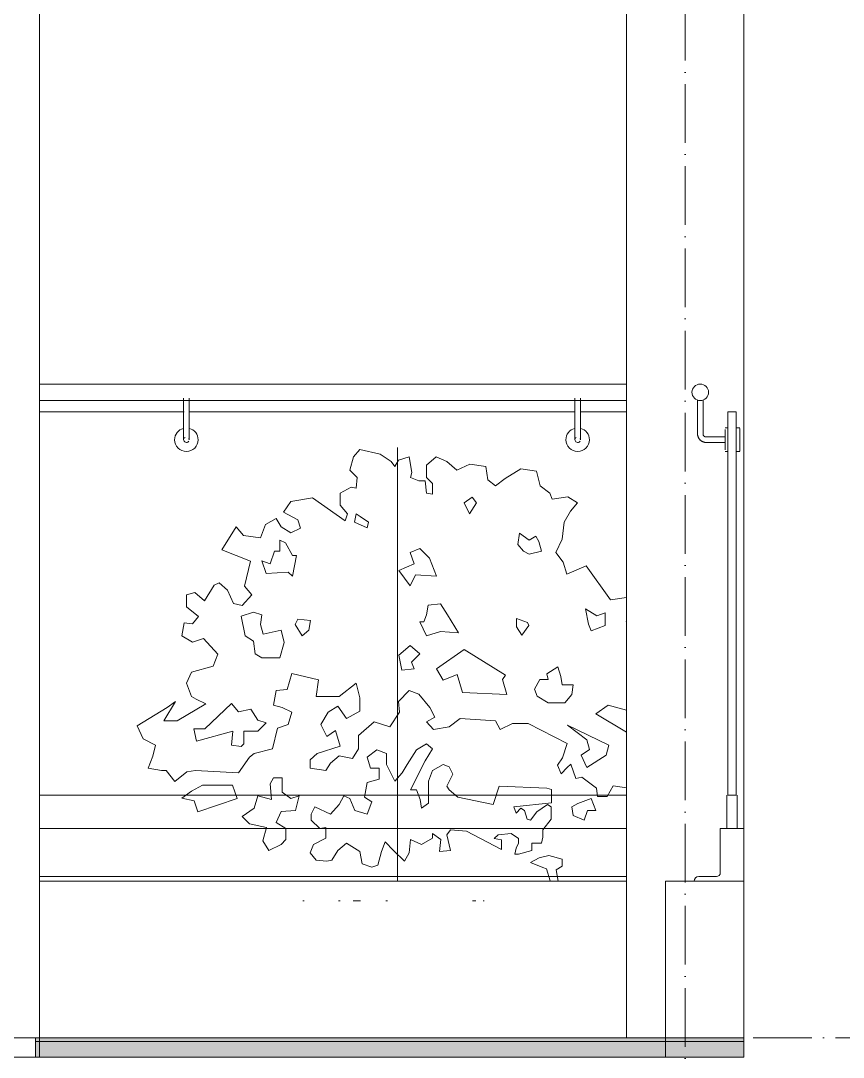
# Model space of a CAD drawing. Header units: millimetres. Extents: x -7075 to 54747, y -13937 to 93540.
# Drawn here: x 9752 to 11854, y 81250 to 83900 of the extents above; entities that cross this region are included whole.
import ezdxf

# ---------------------------------------------------------------- set-up
doc = ezdxf.new("R2010")
doc.units = ezdxf.units.MM
doc.linetypes.add('Grid Line', pattern=[4.2, 3, -0.6, 0, -0.6])
for name, color, linetype, lineweight in [('A-FLOR-HRAL', 41, 'Continuous', 5), ('A-FLOR-MCUT', 3, 'Continuous', 9), ('G-IMPT', 8, 'Continuous', 5), ('L-SITE', 91, 'Continuous', 5), ('NET CAT', 3, 'Continuous', 5), ('NET THAY 1', 41, 'Continuous', 5), ('NET THAY 2', 55, 'Continuous', 5), ('NET-CAT', 3, 'Continuous', 15), ('NET-THAY', 2, 'Continuous', 9), ('TRUC', 225, 'Continuous', 5)]:
    doc.layers.add(name, color=color, linetype=linetype, lineweight=lineweight)

# ---------------------------------------------------------------- blocks, each defined once
blk = doc.blocks.new('M_Concrete-Rectangular-Column - C10a-1200 x 300mm-1090645-A-A')
at = {"layer": 'NET CAT', "color": 4}
for p, q in [((11299.9, 85950), (11299.9, 81300)), ((11599.9, 85950), (11599.9, 81835))]:
    blk.add_line(p, q, dxfattribs=at)
blk = doc.blocks.new('ALC1807-ASCENT PLAZA-KET CAU 180524_rvt-1-A-A')
at = {"color": 4, "lineweight": 5}
blk.add_blockref('M_Concrete-Rectangular-Column - C10a-1200 x 300mm-1090645-A-A', (0, 0), dxfattribs=at)
blk = doc.blocks.new('Railing - Railing-1432252-A-A')
at = {"layer": 'NET THAY 1'}
for p, q in [((11299.9, 81835), (9799.9, 81835)), ((11299.9, 81712), (9799.9, 81712))]:
    blk.add_line(p, q, dxfattribs=at)
blk = doc.blocks.new('Top Rail Type - Top Rail_Internal_-1432255-A-A')
at = {"layer": 'NET THAY 1'}
for p, q in [((9799.9, 82900), (10169.2, 82900)), ((10181.3, 82900), (11169.2, 82900)), ((11181.3, 82900), (11299.9, 82900)), ((9799.9, 81920), (11299.9, 81920))]:
    blk.add_line(p, q, dxfattribs=at)
blk = doc.blocks.new('Handrail Type - Handrail_Internal_-1432266-A-A')
at = {"layer": 'NET THAY 1'}
for p, q in [((11299.9, 82971.2), (9799.9, 82971.2)), ((9799.9, 82928.8), (11299.9, 82928.8))]:
    blk.add_line(p, q, dxfattribs=at)
blk = doc.blocks.new('ALB-RAILING 32 - ALB-BALUSTER-V34-A-A')
at = {"layer": 'NET THAY 1'}
for p, q in [((11168.3, 82935.1), (11168.3, 82843.8)), ((11182.3, 82843.8), (11182.3, 82935.1))]:
    blk.add_line(p, q, dxfattribs=at)
at = {"layer": 'NET THAY 1', "flags": 128}
for points in [[(11168.3, 82843.8), (11168.3, 82843.2), (11168.3, 82842.6), (11168.3, 82842), (11168.3, 82841.4), (11168.3, 82840.8), (11168.3, 82840.2), (11168.3, 82839.7), (11168.3, 82839.1), (11168.3, 82838.5), (11168.3, 82838), (11168.3, 82837.4), (11168.3, 82836.9), (11168.3, 82836.3), (11168.3, 82835.8), (11168.3, 82835.3), (11168.3, 82834.8), (11168.3, 82834.4), (11168.3, 82833.9), (11168.3, 82833.5), (11168.3, 82833), (11168.3, 82832.6), (11168.3, 82832.2), (11168.3, 82831.9), (11168.3, 82831.5), (11168.3, 82831.2), (11168.3, 82830.9), (11168.3, 82830.6), (11168.3, 82830.3), (11168.3, 82830), (11168.3, 82829.8), (11168.3, 82829.6), (11168.3, 82829.4), (11168.3, 82829.3), (11168.3, 82829.1), (11168.3, 82829), (11168.3, 82828.9), (11168.3, 82828.9), (11168.3, 82828.8), (11168.3, 82828.8)], [(11182.3, 82828.8), (11182.3, 82828.8), (11182.3, 82828.8), (11182.3, 82828.9), (11182.3, 82829), (11182.3, 82829.1), (11182.3, 82829.2), (11182.3, 82829.4), (11182.3, 82829.6), (11182.3, 82829.8), (11182.3, 82830), (11182.3, 82830.2), (11182.3, 82830.5), (11182.3, 82830.8), (11182.3, 82831.1), (11182.3, 82831.4), (11182.3, 82831.8), (11182.3, 82832.1), (11182.3, 82832.5), (11182.3, 82832.9), (11182.3, 82833.3), (11182.3, 82833.8), (11182.3, 82834.2), (11182.3, 82834.7), (11182.3, 82835.2), (11182.3, 82835.7), (11182.3, 82836.2), (11182.3, 82836.7), (11182.3, 82837.3), (11182.3, 82837.8), (11182.3, 82838.4), (11182.3, 82838.9), (11182.3, 82839.5), (11182.3, 82840.1), (11182.3, 82840.7), (11182.3, 82841.3), (11182.3, 82841.8), (11182.3, 82842.4), (11182.3, 82843), (11182.3, 82843.6), (11182.3, 82843.8)]]:
    blk.add_lwpolyline(points, dxfattribs=at)
at = {"layer": 'NET THAY 1'}
for radius, start, end in [(30, 105, 180), (30, 0, 75), (30, 180, 0), (7, 120, 270), (7, 270, 330), (7, 15, 30)]:
    blk.add_arc((11175.3, 82828.8), radius, start, end, dxfattribs=at)
blk = doc.blocks.new('ALB-RAILING 32 - ALB-BALUSTER-V32-A-A')
at = {"layer": 'NET THAY 1'}
for p, q in [((31965.3, 88235), (31965.3, 88143.8)), ((31979.3, 88143.8), (31979.3, 88235))]:
    blk.add_line(p, q, dxfattribs=at)
at = {"layer": 'NET THAY 1', "flags": 128}
for points in [[(31965.3, 88143.8), (31965.3, 88143.2), (31965.3, 88142.6), (31965.3, 88142), (31965.3, 88141.4), (31965.3, 88140.8), (31965.3, 88140.2), (31965.3, 88139.7), (31965.3, 88139.1), (31965.3, 88138.5), (31965.3, 88138), (31965.3, 88137.4), (31965.3, 88136.9), (31965.3, 88136.3), (31965.3, 88135.8), (31965.3, 88135.3), (31965.3, 88134.8), (31965.3, 88134.4), (31965.3, 88133.9), (31965.3, 88133.5), (31965.3, 88133), (31965.3, 88132.6), (31965.3, 88132.2), (31965.3, 88131.9), (31965.3, 88131.5), (31965.3, 88131.2), (31965.3, 88130.9), (31965.3, 88130.6), (31965.3, 88130.3), (31965.3, 88130), (31965.3, 88129.8), (31965.3, 88129.6), (31965.3, 88129.4), (31965.3, 88129.3), (31965.3, 88129.1), (31965.3, 88129), (31965.3, 88128.9), (31965.3, 88128.9), (31965.3, 88128.8), (31965.3, 88128.8)], [(31979.3, 88128.8), (31979.3, 88128.8), (31979.3, 88128.8), (31979.3, 88128.9), (31979.3, 88129), (31979.3, 88129.1), (31979.3, 88129.2), (31979.3, 88129.4), (31979.3, 88129.6), (31979.3, 88129.8), (31979.3, 88130), (31979.3, 88130.2), (31979.3, 88130.5), (31979.3, 88130.8), (31979.3, 88131.1), (31979.3, 88131.4), (31979.3, 88131.8), (31979.3, 88132.1), (31979.3, 88132.5), (31979.3, 88132.9), (31979.3, 88133.3), (31979.3, 88133.8), (31979.3, 88134.2), (31979.3, 88134.7), (31979.3, 88135.2), (31979.3, 88135.7), (31979.3, 88136.2), (31979.3, 88136.7), (31979.3, 88137.3), (31979.3, 88137.8), (31979.3, 88138.4), (31979.3, 88138.9), (31979.3, 88139.5), (31979.3, 88140.1), (31979.3, 88140.7), (31979.3, 88141.3), (31979.3, 88141.8), (31979.3, 88142.4), (31979.3, 88143), (31979.3, 88143.6), (31979.3, 88143.8)]]:
    blk.add_lwpolyline(points, dxfattribs=at)
at = {"layer": 'NET THAY 1'}
for radius, start, end in [(30, 105, 180), (30, 0, 75), (30, 180, 0), (7, 120, 270), (7, 270, 330), (7, 15, 30)]:
    blk.add_arc((31972.3, 88128.8), radius, start, end, dxfattribs=at)
blk = doc.blocks.new('Railing - NBS_RailInfillPnl_Post-1648199-A-A')
at = {"layer": 'NET THAY 2'}
for p, q in [((21717.1, 81835), (21717.1, 81920)), ((21743.1, 81920), (21743.1, 81835))]:
    blk.add_line(p, q, dxfattribs=at)
blk = doc.blocks.new('Railing - Railing-1432324-A-A')
at = {"layer": 'A-FLOR-HRAL'}
for p, q in [((11580.7, 82900), (11559.2, 82900)), ((11559.2, 82900), (11559.2, 81920)), ((11580.7, 81920), (11580.7, 82900)), ((11559.2, 81920), (11580.7, 81920)), ((11599.9, 81835), (11539.9, 81835)), ((11539.9, 81835), (11539.9, 81722)), ((11599.9, 81700), (11599.9, 81835)), ((11472.9, 81700), (11599.9, 81700)), ((11529.9, 81712), (11484.9, 81712))]:
    blk.add_line(p, q, dxfattribs=at)
for centre, radius, start, end in [((11488.7, 82950), 21.2, 0, 180), ((11488.7, 82950), 21.2, 180, 0), ((11484.9, 81700), 12, 90, 180), ((11529.9, 81722), 10, 270, 0)]:
    blk.add_arc(centre, radius, start, end, dxfattribs=at)
at = {"extrusion": (0, 0, -1), "zscale": -1}
blk.add_blockref('Railing - NBS_RailInfillPnl_Post-1648199-A-A', (-33300, 0), dxfattribs=at)
blk = doc.blocks.new('ALB-RAILING 32 - ALB-BALUSTER-V33-A-A')
at = {"layer": 'NET THAY 1'}
for p, q in [((11481.7, 87830.2), (11481.7, 87743.8)), ((11495.7, 87743.8), (11495.7, 87830.2)), ((11559.2, 87758.8), (11552, 87758.8)), ((11552, 87728.8), (11552, 87754.8)), ((11589.9, 87758.8), (11580.7, 87758.8)), ((11589.9, 87757.8), (11589.9, 87728.8)), ((11552, 87735.8), (11503.7, 87735.8)), ((11503.7, 87721.8), (11552, 87721.8)), ((11552, 87702.8), (11552, 87728.8)), ((11589.9, 87728.8), (11589.9, 87699.8)), ((11552, 87698.8), (11559.2, 87698.8)), ((11580.7, 87698.8), (11589.9, 87698.8))]:
    blk.add_line(p, q, dxfattribs=at)
at = {"layer": 'NET THAY 1', "flags": 128}
for points in [[(11481.7, 87743.8), (11481.8, 87742.9), (11481.8, 87742), (11481.9, 87741.2), (11482, 87740.3), (11482.2, 87739.4), (11482.4, 87738.6), (11482.6, 87737.7), (11482.9, 87736.9), (11483.1, 87736), (11483.5, 87735.2), (11483.8, 87734.4), (11484.2, 87733.6), (11484.6, 87732.9), (11485.1, 87732.1), (11485.6, 87731.4), (11486.1, 87730.7), (11486.6, 87730), (11487.2, 87729.3), (11487.8, 87728.6), (11488.4, 87728), (11489.1, 87727.4), (11489.7, 87726.8), (11490.4, 87726.3), (11491.1, 87725.8), (11491.8, 87725.3), (11492.6, 87724.8), (11493.4, 87724.4), (11494.2, 87724), (11495, 87723.6), (11495.8, 87723.3), (11496.6, 87723), (11497.4, 87722.7), (11498.3, 87722.5), (11499.1, 87722.3), (11500, 87722.1), (11500.9, 87722), (11501.7, 87721.9), (11502.6, 87721.8), (11503.5, 87721.8), (11503.7, 87721.8)], [(11503.7, 87735.8), (11503.4, 87735.8), (11503.1, 87735.8), (11502.8, 87735.9), (11502.5, 87735.9), (11502.1, 87736), (11501.8, 87736), (11501.5, 87736.1), (11501.2, 87736.2), (11500.9, 87736.3), (11500.6, 87736.4), (11500.3, 87736.6), (11500, 87736.7), (11499.8, 87736.9), (11499.5, 87737), (11499.2, 87737.2), (11499, 87737.4), (11498.7, 87737.6), (11498.5, 87737.8), (11498.2, 87738), (11498, 87738.2), (11497.8, 87738.5), (11497.6, 87738.7), (11497.4, 87739), (11497.2, 87739.2), (11497, 87739.5), (11496.8, 87739.8), (11496.7, 87740), (11496.5, 87740.3), (11496.4, 87740.6), (11496.3, 87740.9), (11496.2, 87741.2), (11496.1, 87741.5), (11496, 87741.8), (11495.9, 87742.1), (11495.9, 87742.4), (11495.8, 87742.8), (11495.8, 87743.1), (11495.7, 87743.4), (11495.7, 87743.7), (11495.7, 87743.8)]]:
    blk.add_lwpolyline(points, dxfattribs=at)
blk = doc.blocks.new('CAY XANH 1 - new block_dwg_110_植栽_中_高木 - 落葉1_φ4000_H5500-1445069-IDEA-4th Storey - Detail-V51-A-A')
at = {"layer": 'G-IMPT'}
for p, q in [((10472.8, 81650), (10475.9, 81650)), ((10564, 81650), (10568.1, 81650)), ((10620.6, 81650), (10601.2, 81650)), ((10685.1, 81650), (10689, 81650)), ((10915.2, 81650), (10906.6, 81650)), ((10933.9, 81650), (10936.4, 81650))]:
    blk.add_line(p, q, dxfattribs=at)
blk = doc.blocks.new('CAY XANH 1 - new block_dwg-V52-A-A')
blk.add_blockref('CAY XANH 1 - new block_dwg_110_植栽_中_高木 - 落葉1_φ4000_H5500-1445069-IDEA-4th Storey - Detail-V51-A-A', (0, 0))
blk = doc.blocks.new('CAY XANH 1 - CAY XANH_dwg-V36-A-A')
at = {"layer": 'G-IMPT'}
for p, q in [((24392.4, 82537.6), (24392.4, 82569.5)), ((24392.4, 82275.1), (24392.4, 82314.1)), ((24392.4, 81952.4), (24392.4, 81967.7))]:
    blk.add_line(p, q, dxfattribs=at)
at = {"layer": 'G-IMPT', "flags": 128}
for points in [[(24392.4, 82728.5), (24392.4, 82737.4), (24392.4, 82750.1), (24392.4, 82790.3), (24392.4, 82781.3), (24392.4, 82765.5), (24392.4, 82778.1), (24392.4, 82796.6), (24392.4, 82809.3), (24392.4, 82790.3), (24392.4, 82756.5), (24392.4, 82737.4), (24392.4, 82710), (24392.4, 82712.6), (24392.4, 82697.3), (24392.4, 82666.1), (24392.4, 82644.5), (24392.4, 82626), (24392.4, 82685.1), (24392.4, 82675.6), (24392.4, 82648.2), (24392.4, 82629.1), (24392.4, 82607.5), (24392.4, 82595.3), (24392.4, 82610.7), (24392.4, 82632.3), (24392.4, 82617), (24392.4, 82582.7), (24392.4, 82589), (24392.4, 82610.7), (24392.4, 82551.5), (24392.4, 82523), (24392.4, 82458.5), (24392.4, 82436.8), (24392.4, 82408.8), (24392.4, 82414.6), (24392.4, 82449), (24392.4, 82467.5), (24392.4, 82461.7), (24392.4, 82421), (24392.4, 82442.6), (24392.4, 82436.8), (24392.4, 82405.7), (24392.4, 82380.8), (24392.4, 82362.3), (24392.4, 82365), (24392.4, 82331.2), (24392.4, 82315.3), (24392.4, 82324.8), (24392.4, 82284.7), (24392.4, 82253.5), (24392.4, 82238.2), (24392.4, 82210.2), (24392.4, 82175.8), (24392.4, 82169.5), (24392.4, 82157.4), (24392.4, 82113.8)], [(24392.4, 81919.4), (24392.4, 81947.4), (24392.4, 81941.1), (24392.4, 81944.2), (24392.4, 81984.4), (24392.4, 81990.7), (24392.4, 82006), (24392.4, 82021.9), (24392.4, 82037.2), (24392.4, 82071.5), (24392.4, 82074.7), (24392.4, 82132), (24392.4, 82153.6), (24392.4, 82135.2), (24392.4, 82166.3), (24392.4, 82219.2), (24392.4, 82247.2), (24392.4, 82262.5), (24392.4, 82300), (24392.4, 82315.3), (24392.4, 82327.5), (24392.4, 82368.1), (24392.4, 82393), (24392.4, 82430), (24392.4, 82424.1), (24392.4, 82511.3), (24392.4, 82489.1), (24392.4, 82520.3), (24392.4, 82545.1), (24392.4, 82579.5), (24392.4, 82622.8), (24392.4, 82650.8), (24392.4, 82672.5), (24392.4, 82687.8), (24392.4, 82682), (24392.4, 82697.3), (24392.4, 82715.8), (24392.4, 82753.3), (24392.4, 82759.6), (24392.4, 82734.8), (24392.4, 82715.8), (24392.4, 82731.6), (24392.4, 82765.5), (24392.4, 82771.8), (24392.4, 82756.5), (24392.4, 82778.1), (24392.4, 82790.3), (24392.4, 82768.6), (24392.4, 82737.4), (24392.4, 82722.1), (24392.4, 82694.1), (24392.4, 82697.3), (24392.4, 82728.5)], [(24392.4, 82569.5), (24392.4, 82576.6), (24392.4, 82548.2)], [(24392.4, 82548.2), (24392.4, 82516.3), (24392.4, 82523.4), (24392.4, 82491.5), (24392.4, 82495), (24392.4, 82484.4), (24392.4, 82537.6)], [(24392.4, 82385), (24392.4, 82413.4), (24392.4, 82409.9), (24392.4, 82385), (24392.4, 82367.3)], [(24392.4, 82314.1), (24392.4, 82346), (24392.4, 82335.4), (24392.4, 82360.2), (24392.4, 82385), (24392.4, 82392.1), (24392.4, 82381.5), (24392.4, 82331.8), (24392.4, 82317.6), (24392.4, 82285.7), (24392.4, 82275.1)], [(24392.4, 82367.3), (24392.4, 82331.8), (24392.4, 82342.5), (24392.4, 82338.9), (24392.4, 82385)], [(24392.4, 82205.6), (24392.4, 82226.9), (24392.4, 82251.7), (24392.4, 82234), (24392.4, 82219.8)], [(24392.4, 81986.4), (24392.4, 81958.4), (24392.4, 81983.3), (24392.4, 81986.4), (24392.4, 81980.4), (24392.4, 82020.5), (24392.4, 82030), (24392.4, 82042.2), (24392.4, 82095), (24392.4, 82104.5), (24392.4, 82135.7), (24392.4, 82147.8), (24392.4, 82154.2), (24392.4, 82191.2), (24392.4, 82194.3), (24392.4, 82235), (24392.4, 82219.2), (24392.4, 82175.8)], [(24392.4, 82219.8), (24392.4, 82195), (24392.4, 82177.2), (24392.4, 82159.5)], [(24392.4, 82175.8), (24392.4, 82210.2), (24392.4, 82172.7), (24392.4, 82138.3), (24392.4, 82119.8), (24392.4, 82151), (24392.4, 82135.7), (24392.4, 82104.5), (24392.4, 82073.4), (24392.4, 82088.7), (24392.4, 82048.5), (24392.4, 82030), (24392.4, 82014.2), (24392.4, 81992.5), (24392.4, 81986.7), (24392.4, 82005.2), (24392.4, 82023.7), (24392.4, 82017.3), (24392.4, 82042.2), (24392.4, 82076.5), (24392.4, 82110.9), (24392.4, 82098.2), (24392.4, 82135.7), (24392.4, 82163.2), (24392.4, 82191.2), (24392.4, 82182.2), (24392.4, 82147.8), (24392.4, 82123), (24392.4, 82110.9), (24392.4, 82091.8), (24392.4, 82098.2), (24392.4, 82119.8), (24392.4, 82113.5), (24392.4, 82091.8), (24392.4, 82107.2)], [(24392.4, 82159.5), (24392.4, 82180.8), (24392.4, 82205.6)], [(24392.4, 82113.8), (24392.4, 82163.2), (24392.4, 82147.8), (24392.4, 82101.1), (24392.4, 82067.3), (24392.4, 82051.4), (24392.4, 82023.4), (24392.4, 81992.8), (24392.4, 81986.4)], [(24392.4, 82115.4), (24392.4, 82143.8), (24392.4, 82136.7), (24392.4, 82158), (24392.4, 82093.1)], [(24392.4, 82087.1), (24392.4, 82108.4), (24392.4, 82115.4)], [(24392.4, 82107.2), (24392.4, 82055.7), (24392.4, 82018.7), (24392.4, 82000.2), (24392.4, 81978), (24392.4, 81993.9), (24392.4, 82002.8), (24392.4, 81965.9)], [(24392.4, 82093.1), (24392.4, 82061.2), (24392.4, 82087.1), (24392.4, 82051.6), (24392.4, 82048), (24392.4, 82055.1), (24392.4, 82087.1)], [(24392.4, 81937), (24392.4, 82011.5), (24392.4, 82042.2), (24392.4, 82054.9), (24392.4, 82039), (24392.4, 82002), (24392.4, 81980.4), (24392.4, 81958.7), (24392.4, 82002), (24392.4, 82030), (24392.4, 82039), (24392.4, 82020.5), (24392.4, 81992.5)], [(24392.4, 81800.2), (24392.4, 81815.5), (24392.4, 81834), (24392.4, 81862), (24392.4, 81893.2), (24392.4, 81899.5), (24392.4, 81880.5), (24392.4, 81858.8), (24392.4, 81862), (24392.4, 81883.7), (24392.4, 81890), (24392.4, 81877.3), (24392.4, 81893.2), (24392.4, 81903.5), (24392.4, 81937.9), (24392.4, 81941.1), (24392.4, 81946), (24392.4, 81899.5), (24392.4, 81918), (24392.4, 81937), (24392.4, 81946), (24392.4, 81977.2), (24392.4, 81995.7), (24392.4, 82002), (24392.4, 81986.7), (24392.4, 81958.7), (24392.4, 81924.4), (24392.4, 81902.7), (24392.4, 81890), (24392.4, 81912.2), (24392.4, 81937)], [(24392.4, 81992.5), (24392.4, 81964.5), (24392.4, 81955.5), (24392.4, 81918), (24392.4, 81905.9), (24392.4, 81874.7), (24392.4, 81884.2), (24392.4, 81914.9), (24392.4, 81921.2), (24392.4, 81899.5), (24392.4, 81874.7), (24392.4, 81893.2), (24392.4, 81874.7), (24392.4, 81859.4), (24392.4, 81837.7), (24392.4, 81840.4), (24392.4, 81812.9), (24392.4, 81797), (24392.4, 81775.4), (24392.4, 81756.9), (24392.4, 81753.7), (24392.4, 81756.9), (24392.4, 81781.7), (24392.4, 81800.2), (24392.4, 81778.5), (24392.4, 81747.4), (24392.4, 81738.4), (24392.4, 81744.2), (24392.4, 81778.5), (24392.4, 81803.4), (24392.4, 81781.7), (24392.4, 81753.7), (24392.4, 81775.4), (24392.4, 81809.7), (24392.4, 81797), (24392.4, 81812.9), (24392.4, 81825), (24392.4, 81809.7), (24392.4, 81778.5), (24392.4, 81781.7), (24392.4, 81821.9), (24392.4, 81834.6), (24392.4, 81831.4), (24392.4, 81784.3), (24392.4, 81809.2), (24392.4, 81812.3), (24392.4, 81821.9)], [(24392.4, 81965.9), (24392.4, 81969.1), (24392.4, 81941.1), (24392.4, 81919.4)], [(24392.4, 81967.7), (24392.4, 81930.7), (24392.4, 81914.9), (24392.4, 81921.2), (24392.4, 81884.2), (24392.4, 81881), (24392.4, 81853), (24392.4, 81837.7), (24392.4, 81809.7), (24392.4, 81797), (24392.4, 81781.7), (24392.4, 81806.5), (24392.4, 81840.4), (24392.4, 81849.9), (24392.4, 81868.4), (24392.4, 81890), (24392.4, 81921.2), (24392.4, 81912.2), (24392.4, 81952.4)], [(24392.4, 81902.2), (24392.4, 81914.8), (24392.4, 81883.7)], [(24392.4, 81883.7), (24392.4, 81858.8), (24392.4, 81871.5), (24392.4, 81893.2), (24392.4, 81902.2)], [(24392.4, 81821.9), (24392.4, 81825), (24392.4, 81812.3), (24392.4, 81800.2), (24392.4, 81787.5), (24392.4, 81772.2)], [(24392.4, 81772.2), (24392.4, 81781.2), (24392.4, 81800.2)]]:
    blk.add_lwpolyline(points, dxfattribs=at)
for points in [[(24392.4, 82672.4), (24392.4, 82686.6), (24392.4, 82672.4), (24392.4, 82644)], [(24392.4, 82636.9), (24392.4, 82644), (24392.4, 82622.7), (24392.4, 82608.5), (24392.4, 82622.7)], [(24392.4, 82566), (24392.4, 82594.3), (24392.4, 82576.6), (24392.4, 82587.2), (24392.4, 82573), (24392.4, 82548.2), (24392.4, 82541.1), (24392.4, 82548.2)], [(24392.4, 82530.5), (24392.4, 82555.3), (24392.4, 82544.7), (24392.4, 82516.3), (24392.4, 82498.6), (24392.4, 82459.5), (24392.4, 82487.9), (24392.4, 82484.4)], [(24392.4, 82358.2), (24392.4, 82390.1), (24392.4, 82383), (24392.4, 82400.7), (24392.4, 82361.7), (24392.4, 82344)], [(24392.4, 82365.3), (24392.4, 82358.2), (24392.4, 82333.3), (24392.4, 82354.6), (24392.4, 82375.9)], [(24392.4, 82346), (24392.4, 82370.9), (24392.4, 82374.4), (24392.4, 82360.2), (24392.4, 82331.8)], [(24392.4, 82243.2), (24392.4, 82282.2), (24392.4, 82307), (24392.4, 82285.7), (24392.4, 82264.4), (24392.4, 82246.7)], [(24392.4, 82218.3), (24392.4, 82246.7), (24392.4, 82296.4), (24392.4, 82230.5), (24392.4, 82219.8), (24392.4, 82180.8), (24392.4, 82186.4), (24392.4, 82232.5)], [(24392.4, 82026.1), (24392.4, 82050.9), (24392.4, 82102.8), (24392.4, 82065.1), (24392.4, 82040.3), (24392.4, 82026.1), (24392.4, 81994.2)], [(24392.4, 81948.9), (24392.4, 81949.2), (24392.4, 81914.9), (24392.4, 81880.8), (24392.4, 81908.8), (24392.4, 81915.1), (24392.4, 81933.6)], [(24392.4, 81762.7), (24392.4, 81769), (24392.4, 81759.5), (24392.4, 81741), (24392.4, 81731.5), (24392.4, 81700.9), (24392.4, 81703.5), (24392.4, 81734.7), (24392.4, 81737.9), (24392.4, 81750.5)]]:
    blk.add_lwpolyline(points, close=True, dxfattribs=at)
blk = doc.blocks.new('CAY XANH 1 - CAY XANH_dwg-V53-A-A')
at = {"layer": 'G-IMPT'}
blk.add_line((11299.9, 82361.2), (11299.5, 82364), dxfattribs=at)
at = {"layer": 'G-IMPT', "flags": 128}
for points in [[(11299.9, 82425.3), (11259.5, 82419.9), (11196.9, 82506.8), (11147.4, 82484.7), (11138.5, 82515.8), (11119.5, 82540.6), (11135.3, 82574.8), (11141.1, 82618.1), (11156.9, 82646), (11175.3, 82667.6), (11150.6, 82682.9), (11110.5, 82677.1), (11104.2, 82692.4), (11079.4, 82710.8), (11070, 82748.3), (11029.9, 82754.6), (10989.9, 82729.8), (10965.1, 82710.8), (10946.1, 82726.6), (10940.3, 82760.4), (10899.8, 82766.7), (10866.1, 82751.4), (10841.3, 82773), (10813.4, 82785.2), (10788.6, 82763.5), (10788.6, 82732.4), (10803.9, 82717.2), (10803.9, 82689.2), (10788.6, 82692.4), (10785.4, 82723.5), (10769.6, 82723.5), (10748, 82732.4), (10751.2, 82745.1), (10744.9, 82785.2), (10717.5, 82776.2), (10708, 82760.4), (10698.5, 82773), (10670.6, 82791.5), (10618.4, 82804.1), (10602.6, 82785.2), (10593.1, 82751.4), (10612.1, 82732.4), (10608.9, 82705), (10596.3, 82707.7), (10568.4, 82692.4), (10568.4, 82661.3), (10587.3, 82639.7), (10581, 82621.2), (10497.8, 82680.3), (10441.9, 82670.8), (10423.5, 82643.4), (10460.3, 82624.4), (10466.7, 82602.8), (10441.9, 82590.6), (10417.1, 82605.9), (10405, 82627.5), (10377.1, 82612.3), (10364.5, 82578), (10321.2, 82584.3), (10302.8, 82605.9), (10265.4, 82546.9), (10339.2, 82518.4), (10323.9, 82454.1), (10342.8, 82432.5), (10318.1, 82404.6), (10296, 82410.4), (10280.7, 82444.6), (10259.1, 82463.1), (10246.4, 82457.3), (10221.7, 82416.7), (10196.9, 82438.3), (10175.3, 82432.5), (10175.3, 82401.4), (10206.4, 82376.6), (10191.1, 82358.2), (10169.5, 82360.8), (10163.2, 82327.1), (10191.1, 82311.3), (10219, 82320.8), (10255.9, 82280.7), (10243.8, 82249.6), (10187.9, 82234.3), (10175.3, 82206.4), (10187.9, 82172.1), (10200.1, 82165.8), (10224.8, 82153.7), (10151.8, 82110.2), (10117.6, 82110.2), (10147.4, 82159.5), (10125.8, 82144.2), (10049.6, 82097.5), (10064.9, 82063.8), (10096, 82048), (10089.7, 82020), (10077.5, 81989.5), (10111.3, 81983.1), (10123.9, 81983.1), (10145.5, 81955.2), (10176.6, 81980), (10198.2, 81983.1), (10308.6, 81977.1), (10336.5, 82017.2), (10348.6, 82026.6), (10395, 82038.8), (10407.7, 82091.5), (10435.6, 82101), (10444.5, 82132.1), (10419.8, 82144.2), (10398.2, 82150.5), (10404.5, 82187.4), (10432.4, 82190.6), (10444.5, 82231.2), (10513, 82215.3), (10506.7, 82172.1), (10565.7, 82172.1), (10608.9, 82206.4), (10618.4, 82169), (10618.4, 82134.7), (10584.2, 82116.2), (10562.6, 82147.3), (10537.8, 82132.1), (10518.8, 82101), (10534.6, 82069.9), (10556.2, 82085.1), (10568.4, 82045.1), (10509.9, 82026.6), (10491.4, 82010.8), (10491.4, 81989.2), (10531.5, 81983.4), (10543.6, 82001.9), (10565.7, 82020.3), (10599.4, 82014), (10615.3, 82038.8), (10615.3, 82073), (10655.3, 82107.3), (10695.3, 82094.6), (10720.1, 82132.1), (10717.5, 82159.5), (10744.9, 82187.4), (10769.6, 82178.4), (10797.6, 82144.2), (10810.2, 82119.4), (10788.6, 82107.3), (10807, 82088.3), (10847.1, 82094.6), (10875, 82116.2), (10965.5, 82109.9), (10977.6, 82088.3), (11008.7, 82103.6), (11048.7, 82103.6), (11148.8, 82052.3), (11136.2, 82015.4), (11124, 81996.9), (11133, 81974.8), (11148.8, 81990.6), (11157.7, 81999.4), (11170.4, 81962.6)], [(11299.9, 82080.9), (11222.1, 82128.4), (11253.1, 82150), (11299.9, 82137.4)], [(11170.4, 81962.6), (11185.7, 81965.8), (11223.1, 81937.9), (11226.3, 81916.3), (11251, 81916.3), (11266.3, 81944.2), (11299.9, 81938.5)], [(11111.7, 81700), (11104.6, 81700.9), (11095.6, 81732), (11086.1, 81735.1), (11055, 81747.8), (11076.6, 81759.9)], [(11076.6, 81759.9), (11101.4, 81766.2), (11135.6, 81756.7), (11135.6, 81738.3), (11120.4, 81728.8), (11125.8, 81700)]]:
    blk.add_lwpolyline(points, dxfattribs=at)
for points in [[(10884.8, 82667.5), (10906, 82681.7), (10916.6, 82667.5), (10899, 82639.2)], [(10619.5, 82632.1), (10608.9, 82639.2), (10605.3, 82618), (10637.2, 82603.8), (10640.7, 82618)], [(11022.8, 82561.3), (11026.3, 82589.7), (11051.1, 82572), (11068.8, 82582.6), (11075.8, 82568.4), (11082.9, 82543.6), (11051.1, 82536.6), (11036.9, 82543.6)], [(10428.4, 82564.9), (10414.3, 82572), (10414.3, 82543.6), (10400.1, 82543.6), (10389.5, 82511.8), (10368.3, 82518.9), (10378.9, 82487), (10435.5, 82490.6), (10446.1, 82479.9), (10456.7, 82533), (10446.1, 82533)], [(10796.4, 82525.9), (10771.6, 82550.7), (10746.8, 82540.1), (10757.5, 82511.8), (10718.5, 82494.1), (10746.8, 82455.2), (10761, 82483.5), (10814.1, 82479.9)], [(10842.4, 82380.8), (10824.7, 82409.2), (10792.8, 82405.6), (10789.3, 82380.8), (10782.2, 82363.1), (10771.6, 82363.1), (10789.3, 82327.8), (10824.7, 82338.4), (10870.7, 82334.8)], [(11245.2, 82354), (11245.2, 82385.9), (11224, 82378.8), (11195.7, 82396.5), (11202.8, 82357.6), (11209.9, 82339.9)], [(10424.9, 82310.1), (10417.8, 82341.9), (10371.8, 82331.3), (10364.8, 82356.1), (10368.3, 82380.8), (10347.1, 82387.9), (10315.2, 82377.3), (10325.8, 82327.8), (10347.1, 82313.6), (10350.6, 82281.7), (10368.3, 82271.1), (10414.3, 82271.1)], [(10488.6, 82341.9), (10492.1, 82366.7), (10460.3, 82370.2), (10453.2, 82356.1), (10470.9, 82327.8)], [(11047.1, 82361.1), (11050.7, 82354), (11033, 82329.2), (11018.8, 82350.5), (11018.8, 82371.7)], [(10725.6, 82239.3), (10718.5, 82278.2), (10746.8, 82303), (10771.6, 82281.7), (10750.4, 82260.5), (10757.5, 82242.8)], [(10831.7, 82214.5), (10814.1, 82242.8), (10884.8, 82292.4), (10990.5, 82226.6), (10983.5, 82216), (10994.1, 82177.1), (10881.3, 82182.6), (10867.1, 82228.7)], [(11100.2, 82216), (11079, 82216), (11064.8, 82191.2), (11071.9, 82173.5), (11100.2, 82155.8), (11142.7, 82155.8), (11160.3, 82177.1), (11163.9, 82201.8), (11135.6, 82201.8), (11132, 82223.1), (11125, 82247.8), (11096.7, 82230.1)], [(10357.7, 82111.9), (10340, 82140.2), (10308.2, 82133.1), (10290.5, 82154.3), (10222.5, 82089.6), (10194.2, 82089.6), (10201.3, 82057.8), (10294, 82083.5), (10290.5, 82048.2), (10315.2, 82044.6), (10322.3, 82051.7), (10322.3, 82083.5), (10357.7, 82083.5), (10378.9, 82104.8)], [(11248.2, 82022.7), (11255.2, 82047.5), (11149.7, 82099.2), (11198.6, 82061.6), (11205.7, 82036.9), (11184.5, 82022.7), (11198.6, 81990.9)], [(10971.8, 81818.9), (11005.5, 81822.1), (11023.9, 81809.5), (11023.9, 81797.3), (11018.1, 81784.7), (11015, 81769.4), (11023.9, 81769.4), (11058.2, 81778.4), (11058.2, 81797.3), (11083, 81797.3), (11086.1, 81812.6), (11086.1, 81831.1), (11107.7, 81859), (11107.7, 81890.1), (11098.2, 81896.4), (11070.8, 81877.5), (11055, 81855.8), (11046.1, 81859), (11039.7, 81880.6), (11030.3, 81886.9), (11018.1, 81874.3), (11011.8, 81890.1), (11108.2, 81900.4), (11108.2, 81934.7), (11096.1, 81937.9), (10974.4, 81942.8), (10959.1, 81896.4), (10868.7, 81914.9), (10847.1, 81933.9), (10841.3, 81942.8), (10856.6, 81973.9), (10847.1, 81992.4), (10831.8, 81998.7), (10803.9, 81983.4), (10794.4, 81955.5), (10794.4, 81921.2), (10794.4, 81899.6), (10776, 81887), (10772.8, 81909.1), (10763.8, 81933.9), (10748, 81933.9), (10785.4, 82008.2), (10803.9, 82038.8), (10788.6, 82051.4), (10763.8, 82035.6), (10739.1, 81998.7), (10726.4, 81977.1), (10708, 81955.5), (10686.4, 81998.7), (10686.4, 82026.6), (10661.6, 82035.6), (10636.9, 82017.2), (10645.8, 81989.2), (10667.9, 81989.2), (10667.9, 81961.3), (10636.9, 81952.3), (10630.5, 81914.9), (10649, 81902.8), (10636.9, 81871.7), (10605.8, 81881.2), (10593.1, 81911.7), (10577.8, 81918.1), (10565.7, 81896.4), (10543.6, 81871.7), (10503.6, 81890.1), (10494.1, 81871.7), (10494.1, 81856.4), (10516.2, 81834.8), (10531.5, 81837.4), (10531.5, 81810), (10500.4, 81794.2), (10491.4, 81772.6), (10506.7, 81754.1), (10534.6, 81751), (10546.8, 81754.1), (10562.6, 81778.9), (10584.2, 81797.3), (10618.4, 81775.7), (10624.2, 81744.6), (10649, 81735.7), (10664.8, 81741.5), (10673.7, 81775.7), (10683.2, 81800.5), (10704.8, 81778.9), (10732.8, 81751), (10744.9, 81772.6), (10748, 81806.8), (10776, 81794.2), (10803.9, 81810), (10803.9, 81822.1), (10825.5, 81806.8), (10822.3, 81775.7), (10850.2, 81778.9), (10841.3, 81819), (10850.2, 81831.6), (10890.8, 81828.4), (10980.7, 81781.5), (10980.7, 81806.3), (10962.3, 81809.5)], [(10216.6, 81945.7), (10293.3, 81946), (10305.4, 81911.7), (10204.5, 81877.7), (10195, 81905.7), (10163.9, 81912), (10188.7, 81930.4)], [(10389.2, 81949.2), (10398.2, 81964.4), (10419.8, 81964.4), (10419.8, 81927.5), (10441.9, 81911.7), (10463.5, 81918.1), (10454, 81881.2), (10417.1, 81878), (10404.5, 81850.1), (10429.3, 81834.8), (10429.3, 81806.8), (10417.1, 81794.2), (10386.1, 81778.9), (10370.2, 81803.7), (10379.7, 81837.4), (10336.5, 81846.9), (10318.1, 81865.3), (10348.6, 81887), (10358.1, 81918.1), (10392.4, 81909.1)], [(11175.7, 81899.1), (11209.9, 81911.7), (11222.1, 81880.6), (11200.4, 81880.6), (11191.5, 81855.8), (11163.6, 81868.5), (11160.4, 81890.1)]]:
    blk.add_lwpolyline(points, close=True, dxfattribs=at)
blk = doc.blocks.new('CAY XANH 1 - CAY XANH 1-V54-A-A')
for name, p in [('CAY XANH 1 - CAY XANH_dwg-V53-A-A', (0, 0)), ('CAY XANH 1 - CAY XANH_dwg-V36-A-A', (-13677.5, 0)), ('CAY XANH 1 - new block_dwg-V52-A-A', (0, 0))]:
    blk.add_blockref(name, p)

msp = doc.modelspace()

# ---------------------------------------------------------------- hatches: boundary and pattern name
at = {"layer": 'NET CAT'}
h = msp.add_hatch(color=250, dxfattribs=at)
h.paths.add_polyline_path([(32099.5, 81290), (32807.6, 81290), (32807.6, 81300), (31187.2, 81300), (31187.2, 81290), (31298.4, 81290)], flags=0)
h.paths.add_polyline_path([(11599.9, 81290), (11599.9, 81300), (9789.9, 81300), (9789.9, 81290), (11270.8, 81290)], flags=0)
at = {"layer": 'NET CAT', "lineweight": 9}
h = msp.add_hatch(color=7, dxfattribs=at)
h.paths.add_polyline_path([(31187.2, 81250), (32807.6, 81250), (32807.6, 81290), (31187.2, 81290)], flags=0)
h.paths.add_polyline_path([(11599.9, 81250), (11599.9, 81290), (9789.9, 81290), (9789.9, 81250), (11270.8, 81250)], flags=0)

# ---------------------------------------------------------------- linework, layer by layer
at = {"layer": 'A-FLOR-MCUT'}
msp.add_line((11599.9, 81290), (9789.9, 81290), dxfattribs=at)
at = {"layer": 'NET-CAT'}
for p, q in [((9799.9, 81250), (9799.9, 91850)), ((11399.9, 81700), (11399.9, 81250)), ((11599.9, 81700), (11399.9, 81700)), ((11599.9, 81250), (11599.9, 81700)), ((11599.9, 81300), (9789.9, 81300)), ((9789.9, 81300), (9789.9, 81250)), ((11599.9, 81250), (11599.9, 81300)), ((9599.9, 81250), (11599.9, 81250))]:
    msp.add_line(p, q, dxfattribs=at)
at = {"layer": 'NET-THAY'}
msp.add_line((11299.9, 81700), (9799.9, 81700), dxfattribs=at)
at = {"layer": 'TRUC', "linetype": 'Grid Line', "ltscale": 50}
for p, q in [((11449.9, -10536.9), (11449.9, 93540.4)), ((-7075.1, 81300), (51521, 81300))]:
    msp.add_line(p, q, dxfattribs=at)

# ---------------------------------------------------------------- block references
at = {"lineweight": 5}
msp.add_blockref('ALC1807-ASCENT PLAZA-KET CAU 180524_rvt-1-A-A', (0, 0), dxfattribs=at)
at = {"layer": 'L-SITE'}
msp.add_blockref('CAY XANH 1 - CAY XANH 1-V54-A-A', (0, 0), dxfattribs=at)
at = {"layer": 'NET THAY 1'}
for name, p in [('Handrail Type - Handrail_Internal_-1432266-A-A', (0, 0)), ('Railing - Railing-1432324-A-A', (0, 0)), ('ALB-RAILING 32 - ALB-BALUSTER-V32-A-A', (-21797.1, -5300)), ('ALB-RAILING 32 - ALB-BALUSTER-V34-A-A', (0, 0)), ('ALB-RAILING 32 - ALB-BALUSTER-V33-A-A', (0, -4900)), ('Top Rail Type - Top Rail_Internal_-1432255-A-A', (0, 0)), ('Railing - Railing-1432252-A-A', (0, 0))]:
    msp.add_blockref(name, p, dxfattribs=at)

doc.saveas('drawing.dxf')
